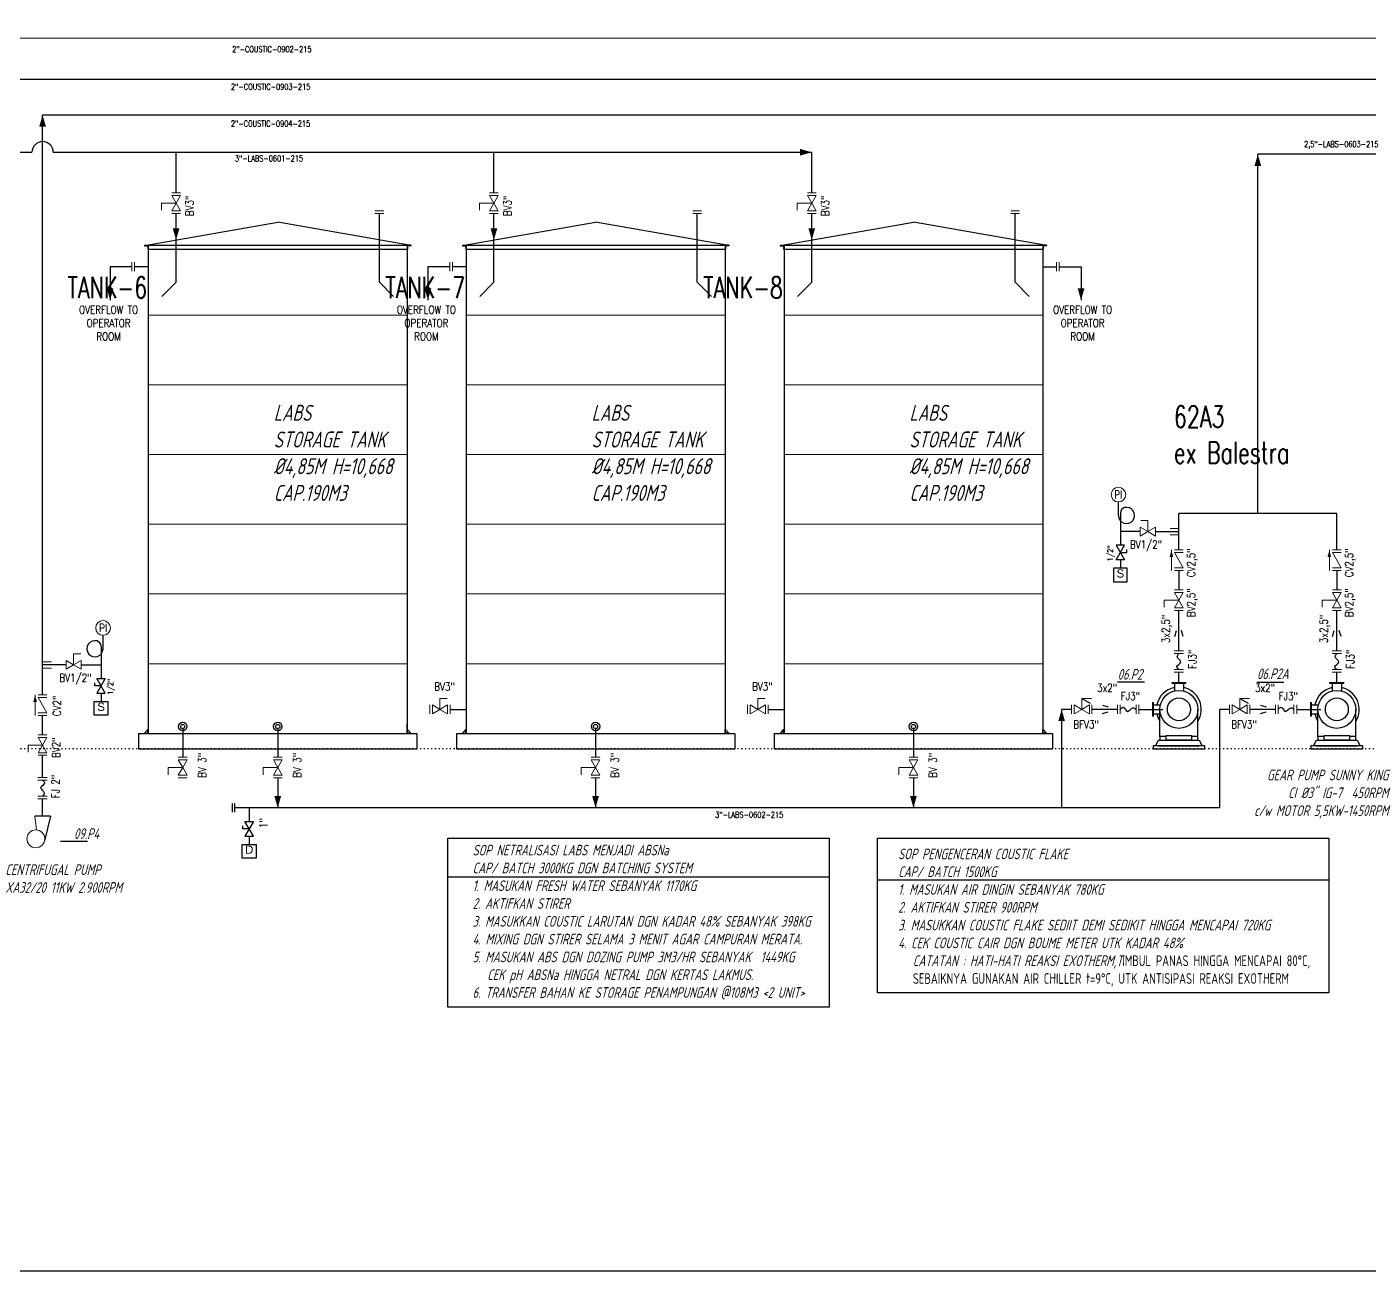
# Model space of a CAD drawing. Extents: x -29512 to 147477, y -5232 to 39709.
# Drawn here: x 140673.3 to 140799, y 9031.2 to 9147.7 of the extents above; entities that cross this region are included whole.
import ezdxf
from ezdxf.enums import TextEntityAlignment as Align

# ---------------------------------------------------------------- set-up
doc = ezdxf.new("R2010")
doc.units = 0
doc.linetypes.add('DOTTED', pattern=[0.25, 0, -0.25])
doc.layers.get('0').update_dxf_attribs({"linetype": 'CONTINUOUS'})
for name, color, linetype, lineweight in [('DIMENSI', 20, 'CONTINUOUS', 9), ('FITTING', 7, 'CONTINUOUS', 13), ('TAG', 140, 'CONTINUOUS', 13)]:
    doc.layers.add(name, color=color, linetype=linetype, lineweight=lineweight)
for name, color, linetype in [('DIMENSION', 3, 'CONTINUOUS'), ('HATCH', 4, 'CONTINUOUS'), ('NUVOLA', 6, 'CONTINUOUS'), ('roller', 11, 'CONTINUOUS'), ('S', 7, 'CONTINUOUS')]:
    doc.layers.add(name, color=color, linetype=linetype)
doc.styles.add('A3', font='arial.ttf', dxfattribs={"height": 0.3})
doc.styles.add('Romans100', font='romans.shx', dxfattribs={"width": 0.8, "height": 200})
doc.styles.add('S', font='ITALIC', dxfattribs={"height": 6})
doc.styles.add('S25', font='SIMPLEX', dxfattribs={"width": 0.8, "height": 0.25})
doc.styles.add('S3S', font='SIMPLEX', dxfattribs={"width": 0.7, "height": 0.3})
doc.styles.add('STYLE4', font='isocp.shx', dxfattribs={"width": 0.8, "oblique": 15, "height": 2})

# ---------------------------------------------------------------- blocks, each defined once
blk = doc.blocks.new('PRESA', base_point=(1.75, 0.1))
for p, q in [((1.5, 0.1), (1.5, 0.6)), ((1.5, 0.6), (2, 0.6)), ((2, 0.6), (2, 0.1)), ((2, 0.1), (1.5, 0.1))]:
    blk.add_line(p, q)
at = {"style": 'S', "width": 1.2}
blk.add_attdef('1', text='', height=0.3, dxfattribs=at).set_placement((1.75, 0.2), align=Align.CENTER)

msp = doc.modelspace()

# ---------------------------------------------------------------- linework, layer by layer
at = {"color": 4, "lineweight": 20}
msp.add_line((140637.7005, 9146.6415), (140858.3047, 9146.6415), dxfattribs=at)
at = {"color": 7, "lineweight": 20}
for p, q in [((140687.2401, 9131.1754), (140685.8747, 9131.1754)), ((140685.8747, 9130.5099), (140685.8747, 9131.1754)), ((140715.6523, 9130.5099), (140715.6523, 9131.1754)), ((140717.0177, 9131.1754), (140715.6523, 9131.1754)), ((140745.4298, 9130.5099), (140745.4298, 9131.1754)), ((140746.7953, 9131.1754), (140745.4298, 9131.1754)), ((140777.6111, 9101.4547), (140778.2765, 9101.4547)), ((140778.2765, 9100.4198), (140778.2765, 9101.4547)), ((140781.1887, 9094.0049), (140779.8232, 9094.0049)), ((140779.8232, 9093.3394), (140779.8232, 9094.0049)), ((140795.9849, 9094.0049), (140794.6195, 9094.0049)), ((140794.6195, 9093.3394), (140794.6195, 9094.0049)), ((140677.6434, 9087.9344), (140677.6434, 9088.9694)), ((140678.3089, 9088.9694), (140677.6434, 9088.9694)), ((140711.961, 9083.7702), (140711.961, 9084.8051)), ((140712.6264, 9084.8051), (140711.961, 9084.8051)), ((140742.404, 9084.8051), (140741.7385, 9084.8051)), ((140741.7385, 9083.7702), (140741.7385, 9084.8051)), ((140772.0874, 9083.7702), (140772.0874, 9084.8051)), ((140773.0098, 9084.8051), (140772.0874, 9084.8051)), ((140787.8061, 9084.8051), (140786.8837, 9084.8051)), ((140786.8837, 9083.7702), (140786.8837, 9084.8051)), ((140674.7313, 9080.4288), (140673.3659, 9080.4288)), ((140673.3659, 9079.7633), (140673.3659, 9080.4288)), ((140686.4961, 9077.6545), (140686.4961, 9078.3199)), ((140687.8616, 9078.3199), (140686.4961, 9078.3199)), ((140695.3981, 9077.6545), (140695.3981, 9078.3199)), ((140696.7635, 9078.3199), (140695.3981, 9078.3199)), ((140725.1756, 9077.6545), (140725.1756, 9078.3199)), ((140726.5411, 9078.3199), (140725.1756, 9078.3199)), ((140756.3186, 9078.3199), (140754.9532, 9078.3199)), ((140754.9532, 9077.6545), (140754.9532, 9078.3199))]:
    msp.add_line(p, q, dxfattribs=at)
for p, q in [((140776.1073, 9099.1399), (140775.3205, 9099.1399)), ((140775.3205, 9099.1399), (140776.1073, 9097.763)), ((140775.3205, 9097.763), (140776.1073, 9099.1399)), ((140776.304, 9098.4515), (140776.304, 9098.7465)), ((140776.1073, 9097.763), (140775.3205, 9097.763)), ((140775.7139, 9098.4515), (140776.304, 9098.4515)), ((140679.616, 9085.9662), (140679.616, 9086.2612)), ((140680.2061, 9085.9662), (140679.616, 9085.9662)), ((140679.8127, 9086.6546), (140680.5995, 9086.6546)), ((140680.5995, 9086.6546), (140679.8127, 9085.2777)), ((140680.5995, 9085.2777), (140679.8127, 9086.6546)), ((140679.8127, 9085.2777), (140680.5995, 9085.2777)), ((140693.4969, 9072.5809), (140693.4969, 9072.876)), ((140694.087, 9072.5809), (140693.4969, 9072.5809)), ((140694.4804, 9071.8924), (140693.6936, 9073.2694)), ((140694.4804, 9073.2694), (140693.6936, 9071.8924)), ((140693.6936, 9073.2694), (140694.4804, 9073.2694)), ((140693.6936, 9071.8924), (140694.4804, 9071.8924))]:
    msp.add_line(p, q)
at = {"color": 30, "lineweight": 20}
for p, q in [((140781.1887, 9098.7038), (140781.1887, 9098.7072)), ((140795.9849, 9098.7038), (140795.9849, 9098.7072)), ((140674.7313, 9085.1277), (140674.7313, 9085.1311))]:
    msp.add_line(p, q, dxfattribs=at)
at = {"color": 7}
for p, q in [((140692.5113, 9074.137), (140692.5113, 9074.9613)), ((140692.7586, 9074.137), (140692.7586, 9074.9613))]:
    msp.add_line(p, q, dxfattribs=at)
at = {"color": 7, "lineweight": 20}
for centre in [(140775.5229, 9103.882), (140680.397, 9091.3967)]:
    msp.add_circle(centre, 0.6834, dxfattribs=at)
for centre, radius in [((140687.8616, 9082.1656), 0.3934), ((140687.8616, 9082.1656), 0.1969), ((140696.7635, 9082.1656), 0.3934), ((140696.7635, 9082.1656), 0.1969), ((140726.5411, 9082.1656), 0.3934), ((140726.5411, 9082.1656), 0.1969), ((140756.3186, 9082.1656), 0.3934), ((140756.3186, 9082.1656), 0.1969)]:
    msp.add_circle(centre, radius)
for points in [[(140781.1887, 9087.5083), (140780.9913, 9087.784), (140781.3721, 9088.1872), (140781.0388, 9088.6968), (140781.1887, 9088.9934)], [(140795.9849, 9087.5083), (140795.7875, 9087.784), (140796.1684, 9088.1872), (140795.8351, 9088.6968), (140795.9849, 9088.9934)], [(140775.6889, 9083.7702), (140775.9646, 9083.9676), (140776.3678, 9083.5868), (140776.8775, 9083.9201), (140777.174, 9083.7702)], [(140790.4852, 9083.7702), (140790.7609, 9083.9676), (140791.1641, 9083.5868), (140791.6737, 9083.9201), (140791.9703, 9083.7702)], [(140674.7313, 9077.1321), (140674.9287, 9076.8564), (140674.5479, 9076.4532), (140674.8812, 9075.9435), (140674.7313, 9075.647)]]:
    msp.add_spline(points, degree=3)
at = {"layer": 'DIMENSI', "color": 7}
msp.add_line((140673.9924, 9073.7698), (140674.1469, 9072.4875), dxfattribs=at)
at = {"layer": 'DIMENSI', "color": 0, "linetype": 'ByBlock', "lineweight": 9}
for points in [[(140780.5449, 9086.2976), (140781.8325, 9086.2976)], [(140780.5449, 9086.1999), (140781.8325, 9086.1999)], [(140795.3411, 9086.2976), (140796.6287, 9086.2976)], [(140795.3411, 9086.1999), (140796.6287, 9086.1999)], [(140778.7125, 9083.1264), (140778.7125, 9084.414)], [(140778.8102, 9083.1264), (140778.8102, 9084.414)], [(140793.5087, 9083.1264), (140793.5087, 9084.414)], [(140793.6064, 9083.1264), (140793.6064, 9084.414)]]:
    msp.add_lwpolyline(points, close=True, dxfattribs=at)
at = {"layer": 'DIMENSI', "color": 7}
msp.add_circle((140674.0967, 9071.6501), 0.839, dxfattribs=at)
at = {"layer": 'DIMENSION', "color": 3, "lineweight": 25}
for p, q in [((140684.4599, 9127.2355), (140696.7635, 9129.4049)), ((140709.0671, 9127.2355), (140696.7635, 9129.4049)), ((140714.2375, 9127.2355), (140726.5411, 9129.4049)), ((140738.8446, 9127.2355), (140726.5411, 9129.4049)), ((140744.0151, 9127.2355), (140756.3186, 9129.4049)), ((140768.6222, 9127.2355), (140756.3186, 9129.4049)), ((140684.6385, 9127.2355), (140684.6385, 9081.5155)), ((140708.8885, 9127.2355), (140708.8885, 9081.5155)), ((140714.4161, 9127.2355), (140714.4161, 9081.5155)), ((140738.6661, 9127.2355), (140738.6661, 9081.5155)), ((140744.1936, 9127.2355), (140744.1936, 9081.5155)), ((140768.4436, 9127.2355), (140768.4436, 9081.5155))]:
    msp.add_line(p, q, dxfattribs=at)
at = {"layer": 'DIMENSION', "color": 0, "lineweight": 25}
for p, q in [((140684.2813, 9127.2355), (140684.2813, 9127.1998)), ((140684.2813, 9127.2355), (140684.6385, 9127.2355)), ((140684.2813, 9127.1998), (140684.6028, 9127.1998)), ((140684.6028, 9127.1998), (140684.6028, 9126.8783)), ((140684.6028, 9126.8783), (140684.6385, 9126.8783)), ((140684.6385, 9127.2355), (140684.6385, 9126.8783)), ((140684.6385, 9127.2355), (140708.8885, 9127.2355)), ((140684.6385, 9126.8783), (140708.8885, 9126.8783)), ((140709.2456, 9127.2355), (140708.8885, 9127.2355)), ((140708.8885, 9127.2355), (140708.8885, 9126.8783)), ((140708.9242, 9126.8783), (140708.8885, 9126.8783)), ((140708.9242, 9127.1998), (140708.9242, 9126.8783)), ((140709.2456, 9127.1998), (140708.9242, 9127.1998)), ((140709.2456, 9127.2355), (140709.2456, 9127.1998)), ((140714.0589, 9127.2355), (140714.4161, 9127.2355)), ((140714.0589, 9127.2355), (140714.0589, 9127.1998)), ((140714.0589, 9127.1998), (140714.3803, 9127.1998)), ((140714.3803, 9127.1998), (140714.3803, 9126.8783)), ((140714.3803, 9126.8783), (140714.4161, 9126.8783)), ((140714.4161, 9127.2355), (140738.6661, 9127.2355)), ((140714.4161, 9127.2355), (140714.4161, 9126.8783)), ((140714.4161, 9126.8783), (140738.6661, 9126.8783)), ((140738.6661, 9127.2355), (140738.6661, 9126.8783)), ((140739.0232, 9127.2355), (140738.6661, 9127.2355)), ((140738.7018, 9126.8783), (140738.6661, 9126.8783)), ((140739.0232, 9127.1998), (140738.7018, 9127.1998)), ((140738.7018, 9127.1998), (140738.7018, 9126.8783)), ((140739.0232, 9127.2355), (140739.0232, 9127.1998)), ((140743.8365, 9127.2355), (140744.1936, 9127.2355)), ((140743.8365, 9127.2355), (140743.8365, 9127.1998)), ((140743.8365, 9127.1998), (140744.1579, 9127.1998)), ((140744.1579, 9127.1998), (140744.1579, 9126.8783)), ((140744.1579, 9126.8783), (140744.1936, 9126.8783)), ((140744.1936, 9127.2355), (140768.4436, 9127.2355)), ((140744.1936, 9127.2355), (140744.1936, 9126.8783)), ((140744.1936, 9126.8783), (140768.4436, 9126.8783)), ((140768.4436, 9127.2355), (140768.4436, 9126.8783)), ((140768.8008, 9127.2355), (140768.4436, 9127.2355)), ((140768.4794, 9126.8783), (140768.4436, 9126.8783)), ((140768.8008, 9127.1998), (140768.4794, 9127.1998)), ((140768.4794, 9127.1998), (140768.4794, 9126.8783)), ((140768.8008, 9127.2355), (140768.8008, 9127.1998)), ((140684.2813, 9081.5512), (140684.6028, 9081.8726)), ((140684.2813, 9081.5155), (140684.2813, 9081.5512)), ((140684.2813, 9081.5512), (140684.6028, 9081.5512)), ((140684.2813, 9081.5155), (140684.6385, 9081.5155)), ((140684.6028, 9081.8726), (140684.6385, 9081.8726)), ((140684.6028, 9081.5512), (140684.6028, 9081.8726)), ((140684.6385, 9081.5155), (140684.6385, 9081.8726)), ((140708.9242, 9081.8726), (140708.8885, 9081.8726)), ((140708.9242, 9081.8726), (140708.8885, 9081.8726)), ((140708.8885, 9081.5155), (140708.8885, 9081.8726)), ((140709.2456, 9081.5155), (140708.8885, 9081.5155)), ((140708.9242, 9081.8726), (140709.2456, 9081.5512)), ((140708.9242, 9081.5512), (140708.9242, 9081.8726)), ((140709.2456, 9081.5512), (140708.9242, 9081.5512)), ((140709.2456, 9081.5155), (140709.2456, 9081.5512)), ((140714.0589, 9081.5512), (140714.3803, 9081.8726)), ((140714.0589, 9081.5512), (140714.3803, 9081.5512)), ((140714.0589, 9081.5155), (140714.0589, 9081.5512)), ((140714.0589, 9081.5155), (140714.4161, 9081.5155)), ((140714.3803, 9081.5512), (140714.3803, 9081.8726)), ((140714.3803, 9081.8726), (140714.4161, 9081.8726)), ((140714.4161, 9081.5155), (140714.4161, 9081.8726)), ((140738.6661, 9081.5155), (140738.6661, 9081.8726)), ((140738.7018, 9081.8726), (140738.6661, 9081.8726)), ((140738.7018, 9081.8726), (140738.6661, 9081.8726)), ((140739.0232, 9081.5155), (140738.6661, 9081.5155)), ((140738.7018, 9081.5512), (140738.7018, 9081.8726)), ((140738.7018, 9081.8726), (140739.0232, 9081.5512)), ((140739.0232, 9081.5512), (140738.7018, 9081.5512)), ((140739.0232, 9081.5155), (140739.0232, 9081.5512)), ((140743.8365, 9081.5512), (140744.1579, 9081.8726)), ((140743.8365, 9081.5512), (140744.1579, 9081.5512)), ((140743.8365, 9081.5155), (140743.8365, 9081.5512)), ((140743.8365, 9081.5155), (140744.1936, 9081.5155)), ((140744.1579, 9081.5512), (140744.1579, 9081.8726)), ((140744.1579, 9081.8726), (140744.1936, 9081.8726)), ((140744.1936, 9081.5155), (140744.1936, 9081.8726)), ((140768.4436, 9081.5155), (140768.4436, 9081.8726)), ((140768.4794, 9081.8726), (140768.4436, 9081.8726)), ((140768.4794, 9081.8726), (140768.4436, 9081.8726)), ((140768.8008, 9081.5155), (140768.4436, 9081.5155)), ((140768.4794, 9081.5512), (140768.4794, 9081.8726)), ((140768.4794, 9081.8726), (140768.8008, 9081.5512)), ((140768.8008, 9081.5512), (140768.4794, 9081.5512)), ((140768.8008, 9081.5155), (140768.8008, 9081.5512))]:
    msp.add_line(p, q, dxfattribs=at)
at = {"layer": 'DIMENSION', "color": 8, "lineweight": 25}
for p, q in [((140684.6385, 9127.2355), (140708.8885, 9127.2355)), ((140714.4161, 9127.2355), (140738.6661, 9127.2355)), ((140744.1936, 9127.2355), (140768.4436, 9127.2355))]:
    msp.add_line(p, q, dxfattribs=at)
at = {"layer": 'DIMENSION', "color": 8, "lineweight": 0}
for p, q in [((140684.6385, 9127.2355), (140708.8885, 9127.2355)), ((140714.4161, 9127.2355), (140738.6661, 9127.2355)), ((140744.1936, 9127.2355), (140768.4436, 9127.2355)), ((140684.6385, 9120.7041), (140708.8885, 9120.7041)), ((140714.4161, 9120.7041), (140738.6661, 9120.7041)), ((140744.1936, 9120.7041), (140768.4436, 9120.7041)), ((140684.6385, 9114.1726), (140708.8885, 9114.1726)), ((140714.4161, 9114.1726), (140738.6661, 9114.1726)), ((140744.1936, 9114.1726), (140768.4436, 9114.1726)), ((140684.6385, 9107.6412), (140708.8885, 9107.6412)), ((140714.4161, 9107.6412), (140738.6661, 9107.6412)), ((140744.1936, 9107.6412), (140768.4436, 9107.6412)), ((140684.6385, 9101.1098), (140708.8885, 9101.1098)), ((140714.4161, 9101.1098), (140738.6661, 9101.1098)), ((140744.1936, 9101.1098), (140768.4436, 9101.1098)), ((140684.6385, 9094.5783), (140708.8885, 9094.5783)), ((140714.4161, 9094.5783), (140738.6661, 9094.5783)), ((140744.1936, 9094.5783), (140768.4436, 9094.5783)), ((140684.6385, 9088.0469), (140708.8885, 9088.0469)), ((140714.4161, 9088.0469), (140738.6661, 9088.0469)), ((140744.1936, 9088.0469), (140768.4436, 9088.0469))]:
    msp.add_line(p, q, dxfattribs=at)
at = {"layer": 'DIMENSION', "color": 0, "linetype": 'ByBlock', "ltscale": 0.5}
for p, q in [((140775.7139, 9100.4198), (140775.7139, 9099.1399)), ((140775.7139, 9097.763), (140775.7139, 9097.0022)), ((140680.2061, 9087.9344), (140680.2061, 9086.6546)), ((140781.8325, 9086.1999), (140781.8325, 9086.2976)), ((140796.6287, 9086.1999), (140796.6287, 9086.2976)), ((140680.2061, 9085.2777), (140680.2061, 9084.5169)), ((140694.087, 9074.5492), (140694.087, 9073.2694)), ((140694.087, 9071.8924), (140694.087, 9071.1317))]:
    msp.add_line(p, q, dxfattribs=at)
at = {"layer": 'DIMENSION', "color": 1}
for p, q in [((140775.4314, 9086.3601), (140777.961, 9086.3601)), ((140788.4883, 9086.3256), (140791.0178, 9086.3256)), ((140676.4053, 9071.4356), (140678.9348, 9071.4356))]:
    msp.add_line(p, q, dxfattribs=at)
at = {"layer": 'DIMENSION', "color": 32, "lineweight": 25}
msp.add_line((140708.8885, 9081.7137), (140708.8885, 9082.3887), dxfattribs=at)
at = {"layer": 'DIMENSION', "color": 7}
for p, q in [((140683.7278, 9081.5155), (140683.7278, 9080.0869)), ((140683.7278, 9081.5155), (140709.7992, 9081.5155)), ((140709.7992, 9081.5155), (140709.7992, 9080.0869)), ((140713.5053, 9081.5155), (140739.5768, 9081.5155)), ((140713.5053, 9081.5155), (140713.5053, 9080.0869)), ((140739.5768, 9081.5155), (140739.5768, 9080.0869)), ((140743.2829, 9081.5155), (140769.3544, 9081.5155)), ((140743.2829, 9081.5155), (140743.2829, 9080.0869)), ((140769.3544, 9081.5155), (140769.3544, 9080.0869)), ((140683.7278, 9080.0869), (140709.7992, 9080.0869)), ((140713.5053, 9080.0869), (140739.5768, 9080.0869)), ((140743.2829, 9080.0869), (140769.3544, 9080.0869)), ((140675.4702, 9073.7698), (140674.9123, 9071.4536))]:
    msp.add_line(p, q, dxfattribs=at)
at = {"layer": 'DIMENSION', "color": 6, "linetype": 'ByBlock', "ltscale": 0.5}
msp.add_lwpolyline([(140940.703, 9031.1599), (140590.0902, 9031.1599), (140590.0902, 9245.4583), (140940.703, 9245.4583)], close=True, dxfattribs=at)
at = {"layer": 'DIMENSION', "color": 0, "linetype": 'ByBlock', "ltscale": 0.5}
for points in [[(140780.5449, 9086.1999), (140780.5449, 9086.2976)], [(140780.7651, 9086.1999), (140780.7651, 9085.4957)], [(140781.6122, 9086.1999), (140781.6122, 9085.4957)], [(140795.3411, 9086.1999), (140795.3411, 9086.2976)], [(140795.5614, 9086.1999), (140795.5614, 9085.4957)], [(140796.4085, 9086.1999), (140796.4085, 9085.4957)], [(140778.7125, 9084.414), (140778.8102, 9084.414)], [(140778.8102, 9084.1938), (140779.4631, 9084.1938)], [(140779.4119, 9081.2404), (140779.4119, 9083.7702)], [(140782.9654, 9081.2404), (140782.9654, 9083.7702)], [(140793.5087, 9084.414), (140793.6064, 9084.414)], [(140793.6064, 9084.1938), (140794.2594, 9084.1938)], [(140794.2082, 9081.2404), (140794.2082, 9083.7702)], [(140797.7617, 9081.2404), (140797.7617, 9083.7702)], [(140778.8102, 9083.1264), (140778.7125, 9083.1264)], [(140778.8102, 9083.3466), (140779.4631, 9083.3466)], [(140793.6064, 9083.1264), (140793.5087, 9083.1264)], [(140793.6064, 9083.3466), (140794.2594, 9083.3466)], [(140780.0053, 9081.2404), (140779.4119, 9081.2404), (140779.4119, 9080.9005), (140782.9654, 9080.9005), (140782.9654, 9081.2404), (140782.372, 9081.2404)], [(140794.8016, 9081.2404), (140794.2082, 9081.2404), (140794.2082, 9080.9005), (140797.7617, 9080.9005), (140797.7617, 9081.2404), (140797.1683, 9081.2404)], [(140778.9927, 9080.367), (140779.2746, 9080.9005), (140783.1027, 9080.9005), (140783.3846, 9080.367)], [(140779.2746, 9080.367), (140783.1027, 9080.367)], [(140793.7889, 9080.367), (140794.0709, 9080.9005), (140797.899, 9080.9005), (140798.1809, 9080.367)], [(140794.0709, 9080.367), (140797.899, 9080.367)]]:
    msp.add_lwpolyline(points, dxfattribs=at)
for points in [[(140780.7651, 9085.8222, 0.29941233), (140779.1366, 9084.1938)], [(140782.9654, 9082.6597, 0.52247313), (140781.6122, 9085.8222)], [(140795.5614, 9085.8222, 0.29941233), (140793.9329, 9084.1938)], [(140797.7617, 9082.6597, 0.52247313), (140796.4085, 9085.8222)], [(140779.1366, 9083.3466, 0.08899884), (140779.4119, 9082.6597)], [(140793.9329, 9083.3466, 0.08899884), (140794.2082, 9082.6597)]]:
    msp.add_lwpolyline(points, format="xyb", dxfattribs=at)
for points in [[(140780.0053, 9081.3224), (140782.372, 9081.3224), (140782.372, 9080.9005), (140780.0053, 9080.9005)], [(140794.8016, 9081.3224), (140797.1683, 9081.3224), (140797.1683, 9080.9005), (140794.8016, 9080.9005)], [(140778.7649, 9080.0869), (140783.6125, 9080.0869), (140783.6125, 9080.367), (140778.7649, 9080.367)], [(140793.5611, 9080.0869), (140798.4087, 9080.0869), (140798.4087, 9080.367), (140793.5611, 9080.367)]]:
    msp.add_lwpolyline(points, close=True, dxfattribs=at)
for centre, radius in [((140781.1887, 9083.7702), 1.7768), ((140781.1887, 9083.7702), 1.0754), ((140795.9849, 9083.7702), 1.7768), ((140795.9849, 9083.7702), 1.0754)]:
    msp.add_circle(centre, radius, dxfattribs=at)
at = {"layer": 'FITTING', "lineweight": 20}
for p, q in [((140686.828, 9132.1366), (140687.6522, 9132.1366)), ((140716.6055, 9132.1366), (140717.4298, 9132.1366)), ((140746.3831, 9132.1366), (140747.2074, 9132.1366)), ((140686.828, 9130.2142), (140687.6522, 9130.2142)), ((140706.699, 9130.4615), (140705.8747, 9130.4615)), ((140706.699, 9130.2142), (140705.8747, 9130.2142)), ((140716.6055, 9130.2142), (140717.4298, 9130.2142)), ((140736.4766, 9130.4615), (140735.6523, 9130.4615)), ((140736.4766, 9130.2142), (140735.6523, 9130.2142)), ((140746.3831, 9130.2142), (140747.2074, 9130.2142)), ((140766.2542, 9130.4615), (140765.4299, 9130.4615)), ((140766.2542, 9130.2142), (140765.4299, 9130.2142)), ((140683.1022, 9125.6426), (140683.1022, 9124.8183)), ((140683.3495, 9125.6426), (140683.3495, 9124.8183)), ((140712.8797, 9125.6426), (140712.8797, 9124.8183)), ((140713.1271, 9125.6426), (140713.1271, 9124.8183)), ((140769.7326, 9125.6426), (140769.7326, 9124.8183)), ((140769.98, 9125.6426), (140769.98, 9124.8183)), ((140781.1887, 9100.7159), (140780.3644, 9100.7159)), ((140781.1887, 9100.1237), (140780.3644, 9100.1237)), ((140780.4889, 9098.7036), (140780.4889, 9096.7814)), ((140781.6008, 9098.7038), (140780.7765, 9098.7038)), ((140795.2852, 9098.7036), (140795.2852, 9096.7814)), ((140796.3971, 9098.7038), (140795.5728, 9098.7038)), ((140781.6008, 9096.7814), (140780.7765, 9096.7814)), ((140796.3971, 9096.7814), (140795.5728, 9096.7814)), ((140780.7765, 9094.9661), (140781.6008, 9094.9661)), ((140795.5728, 9094.9661), (140796.3971, 9094.9661)), ((140780.7765, 9093.0437), (140781.6008, 9093.0437)), ((140795.5728, 9093.0437), (140796.3971, 9093.0437)), ((140674.7313, 9088.2305), (140675.5556, 9088.2305)), ((140674.7313, 9087.6383), (140675.5556, 9087.6383)), ((140674.0315, 9085.1275), (140674.0315, 9083.2053)), ((140675.1434, 9085.1277), (140674.3191, 9085.1277)), ((140710.9998, 9083.3581), (140710.9998, 9084.1824)), ((140712.9221, 9083.3581), (140712.9221, 9084.1824)), ((140740.7774, 9083.3581), (140740.7774, 9084.1824)), ((140742.6997, 9083.3581), (140742.6997, 9084.1824)), ((140771.1262, 9083.3581), (140771.1262, 9084.1824)), ((140785.9225, 9083.3581), (140785.9225, 9084.1824)), ((140675.1434, 9083.2053), (140674.3191, 9083.2053)), ((140675.1434, 9083.2053), (140674.3191, 9083.2053)), ((140674.3191, 9081.3899), (140675.1434, 9081.3899)), ((140674.3191, 9079.4676), (140675.1434, 9079.4676)), ((140687.4494, 9079.2811), (140688.2737, 9079.2811)), ((140696.3513, 9079.2811), (140697.1756, 9079.2811)), ((140726.1289, 9079.2811), (140726.9532, 9079.2811)), ((140755.9065, 9079.2811), (140756.7308, 9079.2811)), ((140687.4494, 9077.3587), (140688.2737, 9077.3587)), ((140696.3513, 9077.3587), (140697.1756, 9077.3587)), ((140726.1289, 9077.3587), (140726.9532, 9077.3587)), ((140755.9065, 9077.3587), (140756.7308, 9077.3587))]:
    msp.add_line(p, q, dxfattribs=at)
at = {"layer": 'FITTING'}
for p, q in [((140780.7599, 9089.2506), (140781.6174, 9089.2506)), ((140780.7599, 9088.9934), (140781.6174, 9088.9934)), ((140795.5562, 9089.2506), (140796.4137, 9089.2506)), ((140795.5562, 9088.9934), (140796.4137, 9088.9934)), ((140780.7599, 9087.5083), (140781.6174, 9087.5083)), ((140780.7599, 9087.251), (140781.6174, 9087.251)), ((140795.5562, 9087.5083), (140796.4137, 9087.5083)), ((140795.5562, 9087.251), (140796.4137, 9087.251)), ((140773.0486, 9084.1989), (140773.0486, 9083.3415)), ((140775.4317, 9084.1989), (140775.4317, 9083.3415)), ((140775.6889, 9084.1989), (140775.6889, 9083.3415)), ((140777.174, 9084.1989), (140777.174, 9083.3415)), ((140777.4313, 9084.1989), (140777.4313, 9083.3415)), ((140787.8449, 9084.1989), (140787.8449, 9083.3415)), ((140790.2279, 9084.1989), (140790.2279, 9083.3415)), ((140790.4852, 9084.1989), (140790.4852, 9083.3415)), ((140791.9703, 9084.1989), (140791.9703, 9083.3415)), ((140792.2276, 9084.1989), (140792.2276, 9083.3415)), ((140675.16, 9077.3893), (140674.3026, 9077.3893)), ((140675.16, 9077.1321), (140674.3026, 9077.1321)), ((140675.16, 9075.647), (140674.3026, 9075.647)), ((140675.16, 9075.3897), (140674.3026, 9075.3897))]:
    msp.add_line(p, q, dxfattribs=at)
at = {"layer": 'FITTING', "lineweight": 20}
for points in [[(140687.2401, 9131.1754), (140686.828, 9131.8892), (140687.6522, 9131.8892)], [(140717.0177, 9131.1754), (140716.6055, 9131.8892), (140717.4298, 9131.8892)], [(140746.7953, 9131.1754), (140746.3831, 9131.8892), (140747.2074, 9131.8892)], [(140687.2401, 9131.1754), (140686.828, 9130.4615), (140687.6522, 9130.4615)], [(140717.0177, 9131.1754), (140716.6055, 9130.4615), (140717.4298, 9130.4615)], [(140746.7953, 9131.1754), (140746.3831, 9130.4615), (140747.2074, 9130.4615)], [(140778.2765, 9100.4198), (140777.5627, 9100.0076), (140777.5627, 9100.8319)], [(140778.2765, 9100.4198), (140778.9904, 9100.0076), (140778.9904, 9100.8319)], [(140781.1887, 9094.0049), (140780.7765, 9094.7187), (140781.6008, 9094.7187)], [(140781.1887, 9094.0049), (140780.7765, 9093.291), (140781.6008, 9093.291)], [(140795.9849, 9094.0049), (140795.5728, 9094.7187), (140796.3971, 9094.7187)], [(140795.9849, 9094.0049), (140795.5728, 9093.291), (140796.3971, 9093.291)], [(140677.6434, 9087.9344), (140676.9296, 9087.5223), (140676.9296, 9088.3466)], [(140677.6434, 9087.9344), (140678.3573, 9087.5223), (140678.3573, 9088.3466)], [(140711.961, 9083.7702), (140711.2471, 9083.3581), (140711.2471, 9084.1824)], [(140711.961, 9083.7702), (140712.6748, 9083.3581), (140712.6748, 9084.1824)], [(140741.7385, 9083.7702), (140741.0247, 9083.3581), (140741.0247, 9084.1824)], [(140741.7385, 9083.7702), (140742.4524, 9083.3581), (140742.4524, 9084.1824)], [(140772.0874, 9083.7702), (140771.3736, 9083.3581), (140771.3736, 9084.1824)], [(140772.0874, 9083.7702), (140772.8013, 9083.3581), (140772.8013, 9084.1824)], [(140786.8837, 9083.7702), (140786.1698, 9083.3581), (140786.1698, 9084.1824)], [(140786.8837, 9083.7702), (140787.5976, 9083.3581), (140787.5976, 9084.1824)], [(140674.7313, 9080.4288), (140674.3191, 9081.1426), (140675.1434, 9081.1426)], [(140674.7313, 9080.4288), (140674.3191, 9079.7149), (140675.1434, 9079.7149)], [(140687.8616, 9078.3199), (140687.4494, 9079.0338), (140688.2737, 9079.0338)], [(140696.7635, 9078.3199), (140696.3513, 9079.0338), (140697.1756, 9079.0338)], [(140726.5411, 9078.3199), (140726.1289, 9079.0338), (140726.9532, 9079.0338)], [(140756.3186, 9078.3199), (140755.9065, 9079.0338), (140756.7308, 9079.0338)], [(140687.8616, 9078.3199), (140687.4494, 9077.606), (140688.2737, 9077.606)], [(140696.7635, 9078.3199), (140696.3513, 9077.606), (140697.1756, 9077.606)], [(140726.5411, 9078.3199), (140726.1289, 9077.606), (140726.9532, 9077.606)], [(140756.3186, 9078.3199), (140755.9065, 9077.606), (140756.7308, 9077.606)]]:
    msp.add_lwpolyline(points, close=True, dxfattribs=at)
for points in [[(140780.7765, 9098.4565), (140781.6008, 9098.4565), (140780.7765, 9098.4565), (140781.6008, 9097.0287), (140780.7765, 9097.0287)], [(140795.5728, 9098.4565), (140796.3971, 9098.4565), (140795.5728, 9098.4565), (140796.3971, 9097.0287), (140795.5728, 9097.0287)], [(140674.3191, 9084.8804), (140675.1434, 9084.8804), (140674.3191, 9084.8804), (140675.1434, 9083.4526), (140674.3191, 9083.4526)]]:
    msp.add_lwpolyline(points, dxfattribs=at)
for points in [[(140780.6575, 9098.0306), (140780.4889, 9098.7036), (140780.3208, 9098.0305)], [(140795.4538, 9098.0306), (140795.2852, 9098.7036), (140795.117, 9098.0305)], [(140674.2001, 9084.4544), (140674.0315, 9085.1275), (140673.8634, 9084.4544)]]:
    msp.add_solid(points, dxfattribs=at)
at = {"layer": 'HATCH', "color": 7}
for p, q in [((140775.5229, 9101.932), (140775.5229, 9103.1986)), ((140775.7139, 9102.1802), (140775.7139, 9100.4198)), ((140777.5627, 9100.4198), (140775.7139, 9100.4198)), ((140778.9904, 9100.4198), (140781.1887, 9100.4198)), ((140680.397, 9089.4467), (140680.397, 9090.7132)), ((140680.2061, 9089.6948), (140680.2061, 9087.9344)), ((140676.9296, 9087.9344), (140674.7313, 9087.9344)), ((140678.3573, 9087.9344), (140680.2061, 9087.9344)), ((140772.0874, 9084.8051), (140772.8862, 9084.3439)), ((140786.8837, 9084.8051), (140787.6825, 9084.3439)), ((140712.9221, 9083.7702), (140714.4161, 9083.7702)), ((140742.6997, 9083.7702), (140744.1936, 9083.7702)), ((140675.4702, 9073.7698), (140673.9924, 9073.7698)), ((140712.6392, 9068.095), (140748.4403, 9068.095)), ((140752.9425, 9067.8109), (140795.2447, 9067.8109))]:
    msp.add_line(p, q, dxfattribs=at)
at = {"layer": 'HATCH', "color": 7, "linetype": 'DOTTED'}
msp.add_line((140800.4949, 9080.0869), (140604.0292, 9080.0869), dxfattribs=at)
at = {"layer": 'HATCH', "color": 1}
for points in [[(140712.6991, 9071.7151), (140748.4403, 9071.7151), (140748.4403, 9055.8777), (140712.6991, 9055.8777)], [(140752.9425, 9071.7151), (140795.2447, 9071.7151), (140795.2447, 9057.2227), (140752.9425, 9057.2227)]]:
    msp.add_lwpolyline(points, close=True, dxfattribs=at)
at = {"layer": 'HATCH', "color": 7}
for centre, radius, start, end in [((140776.2797, 9101.932), 0.7567, 180, 104.84939), ((140776.2139, 9102.1802), 0.5, 104.84939, 180), ((140679.6403, 9089.4467), 0.7567, 75.15061, 0), ((140679.7061, 9089.6948), 0.5, 0, 75.15061)]:
    msp.add_arc(centre, radius, start, end, dxfattribs=at)
at = {"layer": 'NUVOLA', "color": 13}
for p, q in [((140648.5472, 9142.7997), (140857.3047, 9142.7997)), ((140674.7313, 9085.1311), (140674.7313, 9139.4381)), ((140674.7313, 9139.4381), (140837.4061, 9139.4381)), ((140674.7313, 9081.3899), (140674.7313, 9083.2087)), ((140674.7313, 9077.3893), (140674.7313, 9079.4676)), ((140674.7313, 9073.7698), (140674.7313, 9075.3897))]:
    msp.add_line(p, q, dxfattribs=at)
at = {"layer": 'NUVOLA', "color": 1}
for p, q in [((140649.5472, 9135.9473), (140673.7313, 9135.9473)), ((140675.7313, 9135.9473), (140746.7953, 9135.9473)), ((140687.2401, 9132.1366), (140687.2401, 9135.9473)), ((140717.0177, 9132.1366), (140717.0177, 9135.9473)), ((140746.7953, 9132.1366), (140746.7953, 9135.9473)), ((140813.6473, 9135.7612), (140788.5868, 9135.7612)), ((140788.5868, 9102.1054), (140788.5868, 9135.7612)), ((140687.2401, 9123.7746), (140687.2401, 9130.2142)), ((140706.2869, 9123.7746), (140706.2869, 9130.2142)), ((140717.0177, 9123.7746), (140717.0177, 9130.2142)), ((140736.0644, 9123.7746), (140736.0644, 9130.2142)), ((140746.7953, 9123.7746), (140746.7953, 9130.2142)), ((140765.842, 9123.7746), (140765.842, 9130.2142)), ((140683.1022, 9125.2304), (140681.0588, 9125.2304)), ((140681.0588, 9125.2304), (140681.0588, 9122.0997)), ((140684.6385, 9125.2304), (140683.3495, 9125.2304)), ((140712.8797, 9125.2304), (140710.8364, 9125.2304)), ((140710.8364, 9125.2304), (140710.8364, 9122.0997)), ((140714.4161, 9125.2304), (140713.1271, 9125.2304)), ((140768.4436, 9125.2304), (140769.7326, 9125.2304)), ((140769.98, 9125.2304), (140772.0234, 9125.2304)), ((140772.0234, 9125.2304), (140772.0234, 9122.0997)), ((140687.2401, 9123.7746), (140685.9134, 9122.4479)), ((140706.2869, 9123.7746), (140707.6136, 9122.4479)), ((140717.0177, 9123.7746), (140715.691, 9122.4479)), ((140736.0644, 9123.7746), (140737.3912, 9122.4479)), ((140746.7953, 9123.7746), (140745.4685, 9122.4479)), ((140765.842, 9123.7746), (140767.1688, 9122.4479)), ((140781.1887, 9098.7038), (140781.1887, 9102.1054)), ((140795.9849, 9102.1054), (140781.1887, 9102.1054)), ((140795.9849, 9098.7072), (140795.9849, 9102.1054)), ((140781.1887, 9096.7814), (140781.1887, 9094.9661)), ((140795.9849, 9096.7814), (140795.9849, 9094.9661)), ((140781.1887, 9089.2506), (140781.1887, 9093.0437)), ((140795.9849, 9089.2506), (140795.9849, 9093.0437)), ((140781.1887, 9086.2976), (140781.1887, 9087.251)), ((140795.9849, 9086.2976), (140795.9849, 9087.251)), ((140770.2036, 9083.7702), (140770.2036, 9074.5492)), ((140771.1262, 9083.7702), (140770.2036, 9083.7702)), ((140775.4317, 9083.7702), (140773.0486, 9083.7702)), ((140777.4313, 9083.7702), (140779.6899, 9083.7702)), ((140784.9999, 9083.7702), (140784.9999, 9074.5492)), ((140785.9225, 9083.7702), (140784.9999, 9083.7702)), ((140790.2279, 9083.7702), (140787.8449, 9083.7702)), ((140792.2276, 9083.7702), (140794.4862, 9083.7702)), ((140687.8616, 9082.0155), (140687.8616, 9079.2811)), ((140696.7635, 9082.0155), (140696.7635, 9079.2811)), ((140726.5411, 9082.0155), (140726.5411, 9079.2811)), ((140756.3186, 9082.0155), (140756.3186, 9079.2811)), ((140696.7635, 9077.3587), (140696.7635, 9074.5492)), ((140726.5411, 9077.3587), (140726.5411, 9074.5492)), ((140756.3186, 9077.3587), (140756.3186, 9074.5492)), ((140784.9999, 9074.5492), (140692.7586, 9074.5492))]:
    msp.add_line(p, q, dxfattribs=at)
msp.add_arc((140674.7313, 9135.9473), 1, 0, 180, dxfattribs=at)
at = {"layer": 'NUVOLA', "color": 13}
msp.add_solid([(140674.7313, 9139.4381), (140675.046, 9138.3366), (140674.4166, 9138.3366)], dxfattribs=at)
at = {"layer": 'NUVOLA', "color": 1}
for points in [[(140746.7953, 9135.9473), (140745.6937, 9136.262), (140745.6937, 9135.6326)], [(140788.5868, 9135.7612), (140788.9015, 9134.6597), (140788.2721, 9134.6597)], [(140687.2401, 9127.7257), (140687.5548, 9128.8272), (140686.9254, 9128.8272)], [(140717.0177, 9127.7257), (140717.3324, 9128.8272), (140716.703, 9128.8272)], [(140746.7953, 9127.7257), (140747.11, 9128.8272), (140746.4805, 9128.8272)], [(140681.0588, 9122.0997), (140681.3735, 9123.2012), (140680.744, 9123.2012)], [(140710.8364, 9122.0997), (140711.1511, 9123.2012), (140710.5216, 9123.2012)], [(140772.0234, 9122.0997), (140771.7086, 9123.2012), (140772.3381, 9123.2012)], [(140770.2036, 9083.7702), (140770.5184, 9082.6687), (140769.8889, 9082.6687)], [(140696.7635, 9074.5492), (140697.0782, 9075.6507), (140696.4488, 9075.6507)], [(140726.5411, 9074.5492), (140726.8558, 9075.6507), (140726.2263, 9075.6507)], [(140756.3186, 9074.5492), (140756.6334, 9075.6507), (140756.0039, 9075.6507)]]:
    msp.add_solid(points, dxfattribs=at)
at = {"layer": 'roller', "color": 0, "linetype": 'ByBlock', "lineweight": 9}
for p, q in [((140782.7306, 9080.0869), (140779.6467, 9080.0869)), ((140782.7306, 9080.0869), (140779.6467, 9080.0869)), ((140797.5269, 9080.0869), (140794.443, 9080.0869)), ((140797.5269, 9080.0869), (140794.443, 9080.0869))]:
    msp.add_line(p, q, dxfattribs=at)
at = {"layer": 'S'}
for p, q in [((140780.7952, 9090.5964), (140780.9526, 9091.1472)), ((140781.5821, 9090.5964), (140781.4247, 9091.1472)), ((140795.5915, 9090.5964), (140795.7489, 9091.1472)), ((140796.3783, 9090.5964), (140796.221, 9091.1472)), ((140774.0258, 9084.1636), (140774.5765, 9084.0062)), ((140774.0258, 9083.3768), (140774.5765, 9083.5342)), ((140788.822, 9084.1636), (140789.3728, 9084.0062)), ((140788.822, 9083.3768), (140789.3728, 9083.5342))]:
    msp.add_line(p, q, dxfattribs=at)

# ---------------------------------------------------------------- block references
ref = msp.add_blockref('PRESA', (140775.7139, 9095.7115), dxfattribs=dict(xscale=-2.581460861898449, yscale=2.581460861912547, zscale=2.581460861912586))
ref.add_attrib('1', 'S', dxfattribs={"height": 0.7744, "style": 'A3'}).set_placement((140775.7077, 9096.1142), align=Align.CENTER)
ref = msp.add_blockref('PRESA', (140680.2061, 9083.2262), dxfattribs=dict(xscale=2.581460861898449, yscale=2.581460861912547, zscale=2.581460861912586))
ref.add_attrib('1', 'S', dxfattribs={"height": 0.7744, "style": 'A3'}).set_placement((140680.2123, 9083.6289), align=Align.CENTER)
ref = msp.add_blockref('PRESA', (140694.087, 9069.8409), dxfattribs=dict(xscale=2.581460861898449, yscale=2.581460861912547, zscale=2.581460861912586))
ref.add_attrib('1', 'D', dxfattribs={"height": 0.7744, "style": 'A3'}).set_placement((140694.0932, 9070.2437), align=Align.CENTER)

# ---------------------------------------------------------------- texts
at = {"layer": 'DIMENSION', "color": 6, "char_height": 1.5, "attachment_point": 1, "style": 'STYLE4'}
for insert in [(140696.3896, 9112.2959), (140726.1672, 9112.2959), (140755.9448, 9112.2959)]:
    msp.add_mtext('LABS\\PSTORAGE TANK\\P%%c4,85M H=10,668\\PCAP.190M3}', dxfattribs=dict(at, insert=insert))
at = {"layer": 'DIMENSION', "color": 1, "char_height": 1, "attachment_point": 1, "style": 'STYLE4'}
for s, insert in [('06.P2}', (140775.4562, 9087.5566)), ('{06.P2A}', (140788.513, 9087.6025)), ('09.P4}', (140677.6693, 9072.6321))]:
    msp.add_mtext(s, dxfattribs=dict(at, insert=insert))
at = {"layer": 'DIMENSION', "color": 2, "char_height": 1, "style": 'STYLE4'}
for s, insert, attachment_point in [('{GEAR PUMP SUNNY KING\\PCI %%C3" IG-7  450RPM\\Pc/w MOTOR 5,5KW-1450RPM\\P}', (140800.815, 9075.8417), 6), ('{CENTRIFUGAL PUMP\\PXA32/20 11KW 2.900RPM}', (140671.2425, 9069.2564), 1)]:
    msp.add_mtext(s, dxfattribs=dict(at, insert=insert, attachment_point=attachment_point))
at = {"layer": 'DIMENSION', "color": 3, "char_height": 1, "attachment_point": 1, "style": 'STYLE4'}
for s, insert in [('{SOP NETRALISASI LABS MENJADI ABSNa\\PCAP/ BATCH 3000KG DGN BATCHING SYSTEM\\P1. MASUKAN FRESH WATER SEBANYAK 1170KG\\P2. AKTIFKAN STIRER \\P3. MASUKKAN COUSTIC LARUTAN DGN KADAR 48% SEBANYAK 398KG\\P4. MIXING DGN STIRER SELAMA 3 MENIT AGAR CAMPURAN MERATA.\\P5. MASUKAN ABS DGN DOZING PUMP 3M3/HR SEBANYAK  1449KG\\P   CEK pH ABSNa HINGGA NETRAL DGN KERTAS LAKMUS.\\P6. TRANSFER BAHAN KE STORAGE PENAMPUNGAN @108M3 <2 UNIT>}', (140715.018, 9071.0895)), ('{SOP PENGENCERAN COUSTIC FLAKE\\PCAP/ BATCH 1500KG\\P1. MASUKAN AIR DINGIN SEBANYAK 780KG\\P2. AKTIFKAN STIRER 900RPM\\P3. MASUKKAN COUSTIC FLAKE SEDIIT DEMI SEDIKIT HINGGA MENCAPAI 720KG\\P4. CEK COUSTIC CAIR DGN BOUME METER UTK KADAR 48%\\P   CATATAN : HATI-HATI REAKSI EXOTHERM,T\\Fisocp.shx|c0;\\C3;\\T1;\\Q0.261799;\\W0.8;\\A0;IMBUL PANAS HINGGA MENCAPAI 80%%dC,\\P   SEBAIKNYA GUNAKAN AIR CHILLER t=9%%dC, UTK ANTISIPASI REAKSI EXOTHERM}', (140754.8882, 9070.7347))]:
    msp.add_mtext(s, dxfattribs=dict(at, insert=insert))
at = {"layer": 'NUVOLA', "color": 0, "width": 33.588012, "attachment_point": 1, "style": 'S3S'}
for s, insert, char_height in [('TANK-6}', (140677.0646, 9124.2964), 2.0244), ('TANK-7}', (140706.8422, 9124.2964), 2.0244), ('TANK-8}', (140736.6198, 9124.2964), 2.0244), ('62A3\\Pex Balestra}', (140780.7213, 9112.1951), 2.024401)]:
    msp.add_mtext(s, dxfattribs=dict(at, insert=insert, char_height=char_height))
at = {"layer": 'S', "color": 2, "style": 'S25', "width": 0.8}
for s, p in [('2"-COUSTIC-0902-215', (140699.9288, 9145.3118)), ('2"-COUSTIC-0903-215', (140699.8187, 9141.8024)), ('2"-COUSTIC-0904-215', (140699.8086, 9138.3459)), ('2,5"-LABS-0603-215', (140799.8886, 9136.4253)), ('3"-LABS-0601-215', (140699.1383, 9135.0898)), ('3"-LABS-0602-215', (140744.1269, 9073.6215))]:
    msp.add_text(s, height=0.5646, dxfattribs=at).set_placement(p, align=Align.RIGHT)
at = {"layer": 'S', "style": 'S25', "width": 0.8}
for p in [(140775.016, 9099.1219), (140681.3339, 9086.6365)]:
    msp.add_text('1/2"', height=0.5, rotation=90, dxfattribs=at).set_placement(p, align=Align.RIGHT)
at = {"layer": 'TAG', "color": 6, "lineweight": 20, "style": 'Romans100', "width": 0.8}
for s, p in [('3x2,5"', (140780.3351, 9092.6294)), ('3x2,5"', (140795.1314, 9092.6294)), ('1"', (140695.7908, 9073.5837))]:
    msp.add_text(s, height=0.75, rotation=90, dxfattribs=at).set_placement(p, align=Align.RIGHT)
for p in [(140775.4021, 9085.4084), (140790.1984, 9085.4084)]:
    msp.add_text('3x2"', height=0.75, dxfattribs=at).set_placement(p, align=Align.RIGHT)
at = {"layer": 'TAG', "color": 6, "lineweight": 20, "char_height": 0.75, "width": 7.302947, "attachment_point": 5, "rotation": 90, "style": 'Romans100'}
for s, insert in [('{BV3"}', (140688.5003, 9130.925)), ('{BV3"}', (140718.2779, 9130.925)), ('{BV3"}', (140748.0554, 9130.925)), ('{CV2,5"}', (140782.4488, 9097.4923)), ('{CV2,5"}', (140797.2451, 9097.4923)), ('{BV2,5"}', (140782.4488, 9093.7545)), ('{BV2,5"}', (140797.2451, 9093.7545)), ('{FJ3"}', (140782.4555, 9088.4652)), ('{FJ3"}', (140797.2518, 9088.4652)), ('{CV2"}', (140676.0795, 9084.0911)), ('{BV2"}', (140675.9915, 9080.1784)), ('{BV 3"}', (140689.6744, 9078.5282)), ('{BV 3"}', (140698.5763, 9078.5282)), ('{BV 3"}', (140728.3539, 9078.5282)), ('{BV 3"}', (140758.1315, 9078.5282)), ('{FJ 2"}', (140675.9399, 9076.5422))]:
    msp.add_mtext(s, dxfattribs=dict(at, insert=insert))
at = {"layer": 'TAG', "color": 6, "lineweight": 20, "char_height": 0.75, "width": 7.302947, "attachment_point": 5, "style": 'Romans100'}
for s, insert in [('{OVERFLOW TO OPERATOR ROOM\\P}', (140680.9136, 9119.9489)), ('{OVERFLOW TO OPERATOR ROOM\\P}', (140710.6912, 9119.9489)), ('{OVERFLOW TO OPERATOR ROOM\\P}', (140772.1685, 9119.9489)), ('{PI}', (140775.5142, 9103.8826)), ('{BV1/2"}', (140778.1097, 9099.0841)), ('{PI}', (140680.4058, 9091.3972)), ('{BV1/2"}', (140677.8102, 9086.5988)), ('{BV3"}', (140712.3901, 9085.9097)), ('{BV3"}', (140742.1676, 9085.9097)), ('{FJ3"}', (140776.6458, 9085.0177)), ('{FJ3"}', (140791.4421, 9085.0177)), ('{BFV3"}', (140772.4957, 9082.3617)), ('{BFV3"}', (140787.292, 9082.3617))]:
    msp.add_mtext(s, dxfattribs=dict(at, insert=insert))

doc.saveas('drawing.dxf')
